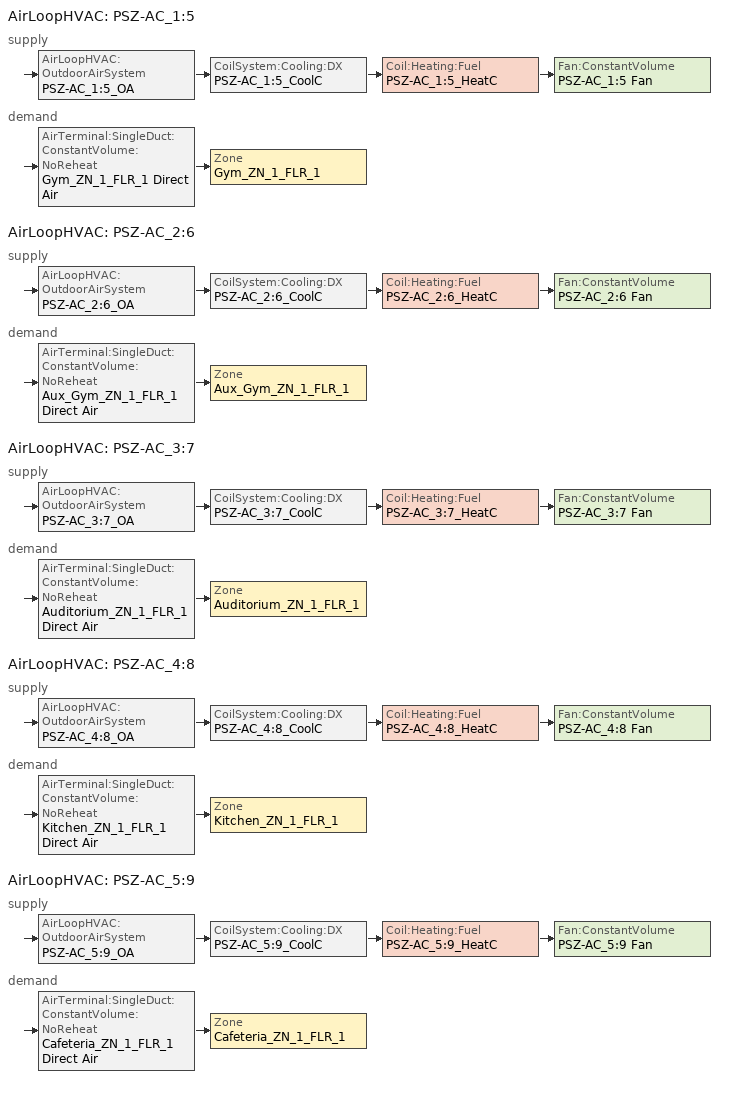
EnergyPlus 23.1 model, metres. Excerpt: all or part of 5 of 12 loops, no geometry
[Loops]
AirLoopHVAC 'PSZ-AC_1:5'
 supply: AirLoopHVAC:OutdoorAirSystem 'PSZ-AC_1:5_OA' > CoilSystem:Cooling:DX 'PSZ-AC_1:5_CoolC' > Coil:Heating:Fuel 'PSZ-AC_1:5_HeatC' > Fan:ConstantVolume 'PSZ-AC_1:5 Fan'
 demand: AirTerminal:SingleDuct:ConstantVolume:NoReheat 'Gym_ZN_1_FLR_1 Direct Air' > Zone 'Gym_ZN_1_FLR_1'
AirLoopHVAC 'PSZ-AC_2:6'
 supply: AirLoopHVAC:OutdoorAirSystem 'PSZ-AC_2:6_OA' > CoilSystem:Cooling:DX 'PSZ-AC_2:6_CoolC' > Coil:Heating:Fuel 'PSZ-AC_2:6_HeatC' > Fan:ConstantVolume 'PSZ-AC_2:6 Fan'
 demand: AirTerminal:SingleDuct:ConstantVolume:NoReheat 'Aux_Gym_ZN_1_FLR_1 Direct Air' > Zone 'Aux_Gym_ZN_1_FLR_1'
AirLoopHVAC 'PSZ-AC_3:7'
 supply: AirLoopHVAC:OutdoorAirSystem 'PSZ-AC_3:7_OA' > CoilSystem:Cooling:DX 'PSZ-AC_3:7_CoolC' > Coil:Heating:Fuel 'PSZ-AC_3:7_HeatC' > Fan:ConstantVolume 'PSZ-AC_3:7 Fan'
 demand: AirTerminal:SingleDuct:ConstantVolume:NoReheat 'Auditorium_ZN_1_FLR_1 Direct Air' > Zone 'Auditorium_ZN_1_FLR_1'
AirLoopHVAC 'PSZ-AC_4:8'
 supply: AirLoopHVAC:OutdoorAirSystem 'PSZ-AC_4:8_OA' > CoilSystem:Cooling:DX 'PSZ-AC_4:8_CoolC' > Coil:Heating:Fuel 'PSZ-AC_4:8_HeatC' > Fan:ConstantVolume 'PSZ-AC_4:8 Fan'
 demand: AirTerminal:SingleDuct:ConstantVolume:NoReheat 'Kitchen_ZN_1_FLR_1 Direct Air' > Zone 'Kitchen_ZN_1_FLR_1'
AirLoopHVAC 'PSZ-AC_5:9'
 supply: AirLoopHVAC:OutdoorAirSystem 'PSZ-AC_5:9_OA' > CoilSystem:Cooling:DX 'PSZ-AC_5:9_CoolC' > Coil:Heating:Fuel 'PSZ-AC_5:9_HeatC' > Fan:ConstantVolume 'PSZ-AC_5:9 Fan'
 demand: AirTerminal:SingleDuct:ConstantVolume:NoReheat 'Cafeteria_ZN_1_FLR_1 Direct Air' > Zone 'Cafeteria_ZN_1_FLR_1'
[AirLoopHVAC] Design supply air flow rate=Autosize
PSZ-AC_1:5; PSZ-AC_2:6; PSZ-AC_3:7; PSZ-AC_4:8; PSZ-AC_5:9
[AirTerminal:SingleDuct:ConstantVolume:NoReheat] Availability schedule=ALWAYS_ON; Maximum air flow rate=Autosize
Auditorium_ZN_1_FLR_1 Direct Air; Aux_Gym_ZN_1_FLR_1 Direct Air; Cafeteria_ZN_1_FLR_1 Direct Air; Gym_ZN_1_FLR_1 Direct Air; Kitchen_ZN_1_FLR_1 Direct Air
[Coil:Cooling:DX:TwoSpeed] Availability schedule=ALWAYS_ON
Name | Energy input ratio function of flow fraction curve | Energy input ratio function of temperature curve | High speed gross rated cooling cop | High speed gross rated total cooling capacity | High speed rated air flow rate | High speed rated sensible heat ratio | Low speed energy input ratio function of temperature curve | Low speed gross rated cooling cop | Low speed gross rated sensible heat ratio | Low speed gross rated total cooling capacity | Low speed rated air flow rate | Low speed total cooling capacity function of temperature curve | Part load fraction correlation curve | Total cooling capacity function of flow fraction curve | Total cooling capacity function of temperature curve
PSZ-AC_1:5_CoolC DXCoil | PSZ-AC_1:5_CoolCLennoxStandard10Ton_TGA120S2B_EIRFFF | PSZ-AC_1:5_CoolCLennoxStandard10Ton_TGA120S2B_EIRFT | 3.39929 | 80460.59 | 4.86062 | 0.79866 | PSZ-AC_1:5_CoolCLennoxStandard10Ton_TGA120S2B_EIRFT | 3.39929 | 0.79866 | 40230.3 | 3.24041 | PSZ-AC_1:5_CoolCLennoxStandard10Ton_TGA120S2B_CapFT | PSZ-AC_1:5_CoolCLennoxStandard10Ton_TGA120S2B_PLR | PSZ-AC_1:5_CoolCLennoxStandard10Ton_TGA120S2B_CapFF | PSZ-AC_1:5_CoolCLennoxStandard10Ton_TGA120S2B_CapFT
PSZ-AC_2:6_CoolC DXCoil | PSZ-AC_2:6_CoolCLennoxStandard10Ton_TGA120S2B_EIRFFF | PSZ-AC_2:6_CoolCLennoxStandard10Ton_TGA120S2B_EIRFT | 3.39929 | 84425.96 | 5.10017 | 0.79866 | PSZ-AC_2:6_CoolCLennoxStandard10Ton_TGA120S2B_EIRFT | 3.39929 | 0.79866 | 42212.98 | 3.40011 | PSZ-AC_2:6_CoolCLennoxStandard10Ton_TGA120S2B_CapFT | PSZ-AC_2:6_CoolCLennoxStandard10Ton_TGA120S2B_PLR | PSZ-AC_2:6_CoolCLennoxStandard10Ton_TGA120S2B_CapFF | PSZ-AC_2:6_CoolCLennoxStandard10Ton_TGA120S2B_CapFT
PSZ-AC_3:7_CoolC DXCoil | PSZ-AC_3:7_CoolCLennoxStandard10Ton_TGA120S2B_EIRFFF | PSZ-AC_3:7_CoolCLennoxStandard10Ton_TGA120S2B_EIRFT | 3.39929 | 82066.13 | 4.85481 | 0.79103 | PSZ-AC_3:7_CoolCLennoxStandard10Ton_TGA120S2B_EIRFT | 3.39929 | 0.79103 | 41033.1 | 3.23654 | PSZ-AC_3:7_CoolCLennoxStandard10Ton_TGA120S2B_CapFT | PSZ-AC_3:7_CoolCLennoxStandard10Ton_TGA120S2B_PLR | PSZ-AC_3:7_CoolCLennoxStandard10Ton_TGA120S2B_CapFF | PSZ-AC_3:7_CoolCLennoxStandard10Ton_TGA120S2B_CapFT
PSZ-AC_4:8_CoolC DXCoil | PSZ-AC_4:8_CoolCLennoxStandard10Ton_TGA120S2B_EIRFFF | PSZ-AC_4:8_CoolCLennoxStandard10Ton_TGA120S2B_EIRFT | 3.73224 | 41303.99 | 2.48125 | 0.7966 | PSZ-AC_4:8_CoolCLennoxStandard10Ton_TGA120S2B_EIRFT | 3.73224 | 0.7966 | 20652 | 1.65417 | PSZ-AC_4:8_CoolCLennoxStandard10Ton_TGA120S2B_CapFT | PSZ-AC_4:8_CoolCLennoxStandard10Ton_TGA120S2B_PLR | PSZ-AC_4:8_CoolCLennoxStandard10Ton_TGA120S2B_CapFF | PSZ-AC_4:8_CoolCLennoxStandard10Ton_TGA120S2B_CapFT
PSZ-AC_5:9_CoolC DXCoil | PSZ-AC_5:9_CoolCLennoxStandard10Ton_TGA120S2B_EIRFFF | PSZ-AC_5:9_CoolCLennoxStandard10Ton_TGA120S2B_EIRFT | 3.73224 | 49830.54 | 2.94784 | 0.79103 | PSZ-AC_5:9_CoolCLennoxStandard10Ton_TGA120S2B_EIRFT | 3.73224 | 0.79103 | 24915.27 | 1.96523 | PSZ-AC_5:9_CoolCLennoxStandard10Ton_TGA120S2B_CapFT | PSZ-AC_5:9_CoolCLennoxStandard10Ton_TGA120S2B_PLR | PSZ-AC_5:9_CoolCLennoxStandard10Ton_TGA120S2B_CapFF | PSZ-AC_5:9_CoolCLennoxStandard10Ton_TGA120S2B_CapFT
[Coil:Heating:Fuel] Availability schedule=ALWAYS_ON; Burner efficiency=0.8; Fuel type=NaturalGas; Nominal capacity=Autosize
PSZ-AC_1:5_HeatC; PSZ-AC_2:6_HeatC; PSZ-AC_3:7_HeatC; PSZ-AC_4:8_HeatC; PSZ-AC_5:9_HeatC
[CoilSystem:Cooling:DX] Availability schedule=ALWAYS_ON
Name | Cooling coil
PSZ-AC_1:5_CoolC | PSZ-AC_1:5_CoolC DXCoil
PSZ-AC_2:6_CoolC | PSZ-AC_2:6_CoolC DXCoil
PSZ-AC_3:7_CoolC | PSZ-AC_3:7_CoolC DXCoil
PSZ-AC_4:8_CoolC | PSZ-AC_4:8_CoolC DXCoil
PSZ-AC_5:9_CoolC | PSZ-AC_5:9_CoolC DXCoil
[Controller:MechanicalVentilation] Availability schedule=MinOA_MotorizedDamper_Sched; Demand controlled ventilation=Yes; System outdoor air method=ZoneSum
Name | Zone or zonelist name 1 | Design specification outdoor air object name 1 | Design specification zone air distribution object name 1
Auditorium VentControl | Auditorium_ZN_1_FLR_1 | CM DSOA Auditorium_ZN_1_FLR_1 | CM DSZAD Auditorium_ZN_1_FLR_1
Aux Gym Vent Control | Aux_Gym_ZN_1_FLR_1 | CM DSOA Aux_Gym_ZN_1_FLR_1 | CM DSZAD Aux_Gym_ZN_1_FLR_1
Cafeteria Vent Control | Cafeteria_ZN_1_FLR_1 | CM DSOA Cafeteria_ZN_1_FLR_1 | CM DSZAD Cafeteria_ZN_1_FLR_1
[Controller:OutdoorAir] Economizer control action type=ModulateFlow; Economizer control type=DifferentialDryBulb; Lockout type=NoLockout; Maximum outdoor air flow rate=Autosize; Minimum limit type=FixedMinimum
Name | Maximum fraction of outdoor air schedule | Minimum outdoor air flow rate | Minimum outdoor air schedule | Mechanical ventilation controller
PSZ-AC_1:5_OA_Controller | PSZ1_5_Timestep_Econ_Eff_SCH | Autosize | MinOA_MotorizedDamper_Sched
PSZ-AC_2:6_OA_Controller | PSZ2_6_Timestep_Econ_Eff_SCH | 0 | MinOA_MotorizedDamper_Sched | Aux Gym Vent Control
PSZ-AC_3:7_OA_Controller | PSZ3_7_Timestep_Econ_Eff_SCH | 0 | MinOA_MotorizedDamper_Sched | Auditorium VentControl
PSZ-AC_4:8_OA_Controller | PSZ4_8_Timestep_Econ_Eff_SCH | Autosize | Kitchen_Exhaust_SCH
PSZ-AC_5:9_OA_Controller | PSZ5_9_Timestep_Econ_Eff_SCH | 0 | MinOA_MotorizedDamper_Sched | Cafeteria Vent Control
[DesignSpecification:OutdoorAir]
Name | Outdoor air flow per person | Outdoor air flow per zone floor area | Outdoor air method | Outdoor air flow per zone
CM DSOA Auditorium_ZN_1_FLR_1 | 0.0023596 | 0.000304781 | Sum
CM DSOA Aux_Gym_ZN_1_FLR_1 | 0 | 0.00152391 | Sum
CM DSOA Cafeteria_ZN_1_FLR_1 | 0.0035394 | 0.000914343 | Sum
SZ DSOA Auditorium_ZN_1_FLR_1 |  | 0.00411454 | Flow/Area
SZ DSOA Aux_Gym_ZN_1_FLR_1; SZ DSOA Gym_ZN_1_FLR_1 |  | 0.00152391 | Flow/Area
SZ DSOA Cafeteria_ZN_1_FLR_1 |  | 0.0047241 | Flow/Area
SZ DSOA Kitchen_ZN_1_FLR_1 |  | 0.00117818 | Maximum | 0.25438
[DesignSpecification:ZoneAirDistribution] Zone air distribution effectiveness in cooling mode=1; Zone air distribution effectiveness in heating mode=1
CM DSZAD Auditorium_ZN_1_FLR_1; CM DSZAD Aux_Gym_ZN_1_FLR_1; CM DSZAD Cafeteria_ZN_1_FLR_1
[EnergyManagementSystem:Actuator] Actuated component control type=Fan Pressure Rise; Actuated component type=Fan
Name | Actuated component unique
PSZ1_5_Fan_Pressure | PSZ-AC_1:5 fan
PSZ2_6_Fan_Pressure | PSZ-AC_2:6 fan
PSZ3_7_Fan_Pressure | PSZ-AC_3:7 fan
PSZ4_8_Fan_Pressure | PSZ-AC_4:8 fan
PSZ5_9_Fan_Pressure | PSZ-AC_5:9 fan
[EnergyManagementSystem:InternalVariable]
Name | Internal data index key | Internal data type
AUDITORIUM_ZN_1_FLR_1_Area | AUDITORIUM_ZN_1_FLR_1 | Zone Floor Area
AUX_GYM_ZN_1_FLR_1_Area | AUX_GYM_ZN_1_FLR_1 | Zone Floor Area
Cafeteria_ZN_1_FLR_1_Area | Cafeteria_ZN_1_FLR_1 | Zone Floor Area
Gym_ZN_1_FLR_1_Area | Gym_ZN_1_FLR_1 | Zone Floor Area
Kitchen_ZN_1_FLR_1_Area | Kitchen_ZN_1_FLR_1 | Zone Floor Area
PSZ1_5_DesignFlowMass | PSZ-AC_1:5_OA_CONTROLLER | Outdoor Air Controller Maximum Mass Flow Rate
PSZ1_5_Fan_DesignPressure | PSZ-AC_1:5 fan | Fan Nominal Pressure Rise
PSZ1_5_OADesignMass | PSZ-AC_1:5_OA_CONTROLLER | Outdoor Air Controller Minimum Mass Flow Rate
PSZ2_6_DesignFlowMass | PSZ-AC_2:6_OA_CONTROLLER | Outdoor Air Controller Maximum Mass Flow Rate
PSZ2_6_Fan_DesignPressure | PSZ-AC_2:6 fan | Fan Nominal Pressure Rise
PSZ2_6_OADesignMass | PSZ-AC_2:6_OA_CONTROLLER | Outdoor Air Controller Minimum Mass Flow Rate
PSZ3_7_DesignFlowMass | PSZ-AC_3:7_OA_CONTROLLER | Outdoor Air Controller Maximum Mass Flow Rate
PSZ3_7_Fan_DesignPressure | PSZ-AC_3:7 fan | Fan Nominal Pressure Rise
PSZ3_7_OADesignMass | PSZ-AC_3:7_OA_CONTROLLER | Outdoor Air Controller Minimum Mass Flow Rate
PSZ4_8_DesignFlowMass | PSZ-AC_4:8_OA_CONTROLLER | Outdoor Air Controller Maximum Mass Flow Rate
PSZ4_8_Fan_DesignPressure | PSZ-AC_4:8 fan | Fan Nominal Pressure Rise
PSZ4_8_OADesignMass | PSZ-AC_4:8_OA_CONTROLLER | Outdoor Air Controller Minimum Mass Flow Rate
PSZ5_9_DesignFlowMass | PSZ-AC_5:9_OA_CONTROLLER | Outdoor Air Controller Maximum Mass Flow Rate
PSZ5_9_Fan_DesignPressure | PSZ-AC_5:9 fan | Fan Nominal Pressure Rise
PSZ5_9_OADesignMass | PSZ-AC_5:9_OA_CONTROLLER | Outdoor Air Controller Minimum Mass Flow Rate
[EnergyManagementSystem:Program]
PSZ4_8_Fan_Control: IF PSZ4_8_Number_of_Stages == 1; Return; ENDIF; IF PSZ4_8_HeatingRTF > 0; SET PSZ4_8_Heating = PSZ4_8_HeatingRTF; SET PSZ4_8_Ven = 1 - PSZ4_8_HeatingRTF; SET PSZ4_8_Eco = 0; SET PSZ4_8_Stage1 = 0; SET PSZ4_8_Stage2 = 0; ELSE; SET PSZ4_8_Heating = 0; SET PSZ4_8_EcoSpeed = PSZ4_8_VenSpeed; IF PSZ4_8_SpeedRatio == 0; IF PSZ4_8_RTF > 0; SET PSZ4_8_Stage1 = PSZ4_8_RTF; SET PSZ4_8_Stage2 = 0; SET PSZ4_8_Ven = 1-PSZ4_8_RTF; SET PSZ4_8_Eco = 0; IF PSZ4_8_OAFlowMass > (PSZ4_8_OADesignMass * PSZ4_8_OASch); SET PSZ4_8_Stage1Speed = 1.0; ENDIF; ELSE; SET PSZ4_8_Stage1 = 0; SET PSZ4_8_Stage2 = 0; IF PSZ4_8_OAFlowMass > (PSZ4_8_OADesignMass * PSZ4_8_OASch); SET PSZ4_8_Eco = 1.0; SET PSZ4_8_Ven = 0; SET PSZ4_8_Exp_DAT = PSZ4_8_DAT_Rqd - (1-PSZ4_8_VenSpeed) * KITCHEN_ZN_1_FLR_1_Temp; SET PSZ4_8_Exp_DAT = PSZ4_8_Exp_DAT/PSZ4_8_VenSpeed; IF OAT_F > PSZ4_8_Exp_DAT; SET PSZ4_8_EcoSpeed = PSZ4_8_Stage2Speed; ENDIF; ELSE; SET PSZ4_8_Eco = 0; SET PSZ4_8_Ven = 1.0; ENDIF; ENDIF; ELSE; SET PSZ4_8_Stage1 = 1- PSZ4_8_SpeedRatio; SET PSZ4_8_Stage2 = PSZ4_8_SpeedRatio; SET PSZ4_8_Ven = 0; SET PSZ4_8_Eco = 0; IF PSZ4_8_OAFlowMass > (PSZ4_8_OADesignMass * PSZ4_8_OASch); SET PSZ4_8_Stage1Speed = 1.0; ENDIF; ENDIF; ENDIF; SET PSZ4_8_FPR = PSZ4_8_Ven * (PSZ4_8_VenSpeed ^ PSZ4_8_FanPwrExponent); SET PSZ4_8_FPR = PSZ4_8_FPR + PSZ4_8_Eco * (PSZ4_8_EcoSpeed ^ PSZ4_8_FanPwrExponent); SET PSZ4_8_FPR_1 = PSZ4_8_Stage1 * (PSZ4_8_Stage1Speed ^ PSZ4_8_FanPwrExponent); SET PSZ4_8_FPR = PSZ4_8_FPR + PSZ4_8_FPR_1; SET PSZ4_8_FPR_2 = PSZ4_8_Stage2 * (PSZ4_8_Stage2Speed ^ PSZ4_8_FanPwrExponent); SET PSZ4_8_FPR = PSZ4_8_FPR + PSZ4_8_FPR_2; SET PSZ4_8_FPR_3 = PSZ4_8_Heating * (PSZ4_8_HeatSpeed ^ PSZ4_8_FanPwrExponent); SET PSZ4_8_FanPwrRatio = PSZ4_8_FPR +  PSZ4_8_FPR_3; SET PSZ4_8_Fan_Pressure = PSZ4_8_Fan_DesignPressure * PSZ4_8_FanPwrRatio
PSZ5_9_Economizer_CTRL_Prog: SET PSZ5_9_Timestep_Econ_Eff = 0.7; SET PSZ5_9_MaxE = 0.7; SET PSZ5_9_DAT_Rqd = (PSZ5_9_DAT_Rqd*1.8) +32; SET OAT_F = (OAT_F*1.8) +32; SET OAwb_F = (OAwb_F*1.8) +32; IF PSZ5_9_OAFlowMass > (PSZ5_9_OADesignMass * PSZ5_9_OASch); SET PSZ5_9_Econo_Active = 1; ELSE; SET PSZ5_9_Econo_Active = 0; ENDIF; SET PSZ5_9_dT_Needed = 75 - PSZ5_9_DAT_Rqd; SET PSZ5_9_Cool_Des_dT = ((98*0.15) + (75*(1-0.15))) - 55; SET PSZ5_9_Cool_Load = PSZ5_9_dT_Needed/ PSZ5_9_Cool_Des_dT; IF PSZ5_9_Cool_Load > 1; SET PSZ5_9_Cool_Load = 1; ELSEIF PSZ5_9_Cool_Load < 0; SET PSZ5_9_Cool_Load = 0; ENDIF; IF PSZ5_9_Econo_Active == 1; SET PSZ5_9_Stage = PSZ5_9_Number_of_Stages; IF PSZ5_9_Stage == 2; IF PSZ5_9_Cool_Load < 0.6; SET PSZ5_9_Timestep_Econ_Eff = PSZ5_9_MaxE; ELSE; SET PSZ5_9_ECO_Eff = 0-2.18919863612305; SET PSZ5_9_ECO_Eff = PSZ5_9_ECO_Eff + (0-0.674461284910428 * PSZ5_9_Cool_Load); SET PSZ5_9_ECO_Eff = PSZ5_9_ECO_Eff + (0.000459106275872404 * (OAT_F^2)); SET PSZ5_9_ECO_Eff = PSZ5_9_ECO_Eff + (0-0.00000484778537945252 * (OAT_F^3)); SET PSZ5_9_ECO_Eff = PSZ5_9_ECO_Eff + (0.182915713033586 * OAwb_F); SET PSZ5_9_ECO_Eff = PSZ5_9_ECO_Eff + (0-0.00382838660261133 * (OAwb_F^2)); SET PSZ5_9_ECO_Eff = PSZ5_9_ECO_Eff + (0.0000255567460240583 * (OAwb_F^3)); SET PSZ5_9_Timestep_Econ_Eff = PSZ5_9_ECO_Eff; ENDIF; ELSE; SET PSZ5_9_ECO_Eff = 2.36337942464462; SET PSZ5_9_ECO_Eff = PSZ5_9_ECO_Eff + (0-0.409939515512619 * PSZ5_9_Cool_Load); SET PSZ5_9_ECO_Eff = PSZ5_9_ECO_Eff + (0-0.0565205596792225 * OAwb_F); SET PSZ5_9_ECO_Eff = PSZ5_9_ECO_Eff + (0-0.0000632612294169389 * (OAT_F^2)); SET PSZ5_9_Timestep_Econ_Eff = PSZ5_9_ECO_Eff + (0.000571724868775081 * (OAwb_F^2)); ENDIF; IF PSZ5_9_Timestep_Econ_Eff > PSZ5_9_MaxE; SET PSZ5_9_Timestep_Econ_Eff = PSZ5_9_MaxE; ELSEIF PSZ5_9_Timestep_Econ_Eff < (PSZ5_9_OADesignMass * PSZ5_9_OASch); SET PSZ5_9_Timestep_Econ_Eff = (PSZ5_9_OADesignMass * PSZ5_9_OASch); ENDIF; ENDIF
PSZ5_9_Fan_Control: IF PSZ5_9_Number_of_Stages == 1; Return; ENDIF; IF PSZ5_9_HeatingRTF > 0; SET PSZ5_9_Heating = PSZ5_9_HeatingRTF; SET PSZ5_9_Ven = 1 - PSZ5_9_HeatingRTF; SET PSZ5_9_Eco = 0; SET PSZ5_9_Stage1 = 0; SET PSZ5_9_Stage2 = 0; ELSE; SET PSZ5_9_Heating = 0; SET PSZ5_9_EcoSpeed = PSZ5_9_VenSpeed; IF PSZ5_9_SpeedRatio == 0; IF PSZ5_9_RTF > 0; SET PSZ5_9_Stage1 = PSZ5_9_RTF; SET PSZ5_9_Stage2 = 0; SET PSZ5_9_Ven = 1-PSZ5_9_RTF; SET PSZ5_9_Eco = 0; IF PSZ5_9_OAFlowMass > (PSZ5_9_OADesignMass * PSZ5_9_OASch); SET PSZ5_9_Stage1Speed = 1.0; ENDIF; ELSE; SET PSZ5_9_Stage1 = 0; SET PSZ5_9_Stage2 = 0; IF PSZ5_9_OAFlowMass > (PSZ5_9_OADesignMass * PSZ5_9_OASch); SET PSZ5_9_Eco = 1.0; SET PSZ5_9_Ven = 0; SET PSZ5_9_Exp_DAT = PSZ5_9_DAT_Rqd - (1-PSZ5_9_VenSpeed) * CAFETERIA_ZN_1_FLR_1_Temp; SET PSZ5_9_Exp_DAT = PSZ5_9_Exp_DAT/PSZ5_9_VenSpeed; IF OAT_F > PSZ5_9_Exp_DAT; SET PSZ5_9_EcoSpeed = PSZ5_9_Stage2Speed; ENDIF; ELSE; SET PSZ5_9_Eco = 0; SET PSZ5_9_Ven = 1.0; ENDIF; ENDIF; ELSE; SET PSZ5_9_Stage1 = 1- PSZ5_9_SpeedRatio; SET PSZ5_9_Stage2 = PSZ5_9_SpeedRatio; SET PSZ5_9_Ven = 0; SET PSZ5_9_Eco = 0; IF PSZ5_9_OAFlowMass > (PSZ5_9_OADesignMass * PSZ5_9_OASch); SET PSZ5_9_Stage1Speed = 1.0; ENDIF; ENDIF; ENDIF; SET PSZ5_9_FPR = PSZ5_9_Ven * (PSZ5_9_VenSpeed ^ PSZ5_9_FanPwrExponent); SET PSZ5_9_FPR = PSZ5_9_FPR + PSZ5_9_Eco * (PSZ5_9_EcoSpeed ^ PSZ5_9_FanPwrExponent); SET PSZ5_9_FPR_1 = PSZ5_9_Stage1 * (PSZ5_9_Stage1Speed ^ PSZ5_9_FanPwrExponent); SET PSZ5_9_FPR = PSZ5_9_FPR + PSZ5_9_FPR_1; SET PSZ5_9_FPR_2 = PSZ5_9_Stage2 * (PSZ5_9_Stage2Speed ^ PSZ5_9_FanPwrExponent); SET PSZ5_9_FPR = PSZ5_9_FPR + PSZ5_9_FPR_2; SET PSZ5_9_FPR_3 = PSZ5_9_Heating * (PSZ5_9_HeatSpeed ^ PSZ5_9_FanPwrExponent); SET PSZ5_9_FanPwrRatio = PSZ5_9_FPR +  PSZ5_9_FPR_3; SET PSZ5_9_Fan_Pressure = PSZ5_9_Fan_DesignPressure * PSZ5_9_FanPwrRatio
SET_AUDITORIUM_ZN_1_FLR_1_Light_EMS_Program: SET AUDITORIUM_ZN_1_FLR_1_LSr_IP=0.093*AUDITORIUM_ZN_1_FLR_1_LSr/AUDITORIUM_ZN_1_FLR_1_Area; IF (AUDITORIUM_ZN_1_FLR_1_OSr <= 0) && (AUDITORIUM_ZN_1_FLR_1_LSr_IP >= 0.02); SET AUDITORIUM_ZN_1_FLR_1_LAr = 0.02*AUDITORIUM_ZN_1_FLR_1_Area/0.09290304; ELSE; SET AUDITORIUM_ZN_1_FLR_1_LAr = NULL; ENDIF
SET_AUX_GYM_ZN_1_FLR_1_Light_EMS_Program: SET AUX_GYM_ZN_1_FLR_1_LSr_IP=0.093*AUX_GYM_ZN_1_FLR_1_LSr/AUX_GYM_ZN_1_FLR_1_Area; IF (AUX_GYM_ZN_1_FLR_1_OSr <= 0) && (AUX_GYM_ZN_1_FLR_1_LSr_IP >= 0.02); SET AUX_GYM_ZN_1_FLR_1_LAr = 0.02*AUX_GYM_ZN_1_FLR_1_Area/0.09290304; ELSE; SET AUX_GYM_ZN_1_FLR_1_LAr = NULL; ENDIF
SET_BATHROOMS_ZN_1_FLR_1_Light_EMS_Program: SET BATHROOMS_ZN_1_FLR_1_LSr_IP=0.093*BATHROOMS_ZN_1_FLR_1_LSr/BATHROOMS_ZN_1_FLR_1_Area; IF (BATHROOMS_ZN_1_FLR_1_OSr <= 0) && (BATHROOMS_ZN_1_FLR_1_LSr_IP >= 0.02); SET BATHROOMS_ZN_1_FLR_1_LAr = 0.02*BATHROOMS_ZN_1_FLR_1_Area/0.09290304; ELSE; SET BATHROOMS_ZN_1_FLR_1_LAr = NULL; ENDIF
SET_BATHROOMS_ZN_1_FLR_2_Light_EMS_Program: SET BATHROOMS_ZN_1_FLR_2_LSr_IP=0.093*BATHROOMS_ZN_1_FLR_2_LSr/BATHROOMS_ZN_1_FLR_2_Area; IF (BATHROOMS_ZN_1_FLR_2_OSr <= 0) && (BATHROOMS_ZN_1_FLR_2_LSr_IP >= 0.02); SET BATHROOMS_ZN_1_FLR_2_LAr = 0.02*BATHROOMS_ZN_1_FLR_2_Area/0.09290304; ELSE; SET BATHROOMS_ZN_1_FLR_2_LAr = NULL; ENDIF
SET_Cafeteria_ZN_1_FLR_1_Light_EMS_Program: SET Cafeteria_ZN_1_FLR_1_LSr_IP=0.093*Cafeteria_ZN_1_FLR_1_LSr/Cafeteria_ZN_1_FLR_1_Area; IF (Cafeteria_ZN_1_FLR_1_OSr <= 0) && (Cafeteria_ZN_1_FLR_1_LSr_IP >= 0.02); SET Cafeteria_ZN_1_FLR_1_LAr = 0.02*Cafeteria_ZN_1_FLR_1_Area/0.09290304; ELSE; SET Cafeteria_ZN_1_FLR_1_LAr = NULL; ENDIF
SET_Gym_ZN_1_FLR_1_Light_EMS_Program: SET Gym_ZN_1_FLR_1_LSr_IP=0.093*Gym_ZN_1_FLR_1_LSr/Gym_ZN_1_FLR_1_Area; IF (Gym_ZN_1_FLR_1_OSr <= 0) && (Gym_ZN_1_FLR_1_LSr_IP >= 0.02); SET Gym_ZN_1_FLR_1_LAr = 0.02*Gym_ZN_1_FLR_1_Area/0.09290304; ELSE; SET Gym_ZN_1_FLR_1_LAr = NULL; ENDIF
SET_Kitchen_ZN_1_FLR_1_Light_EMS_Program: SET Kitchen_ZN_1_FLR_1_LSr_IP=0.093*Kitchen_ZN_1_FLR_1_LSr/Kitchen_ZN_1_FLR_1_Area; IF (Kitchen_ZN_1_FLR_1_OSr <= 0) && (Kitchen_ZN_1_FLR_1_LSr_IP >= 0.02); SET Kitchen_ZN_1_FLR_1_LAr = 0.02*Kitchen_ZN_1_FLR_1_Area/0.09290304; ELSE; SET Kitchen_ZN_1_FLR_1_LAr = NULL; ENDIF
SET_LMC_ZN_1_FLR_2_Light_EMS_Program: SET LMC_ZN_1_FLR_2_LSr_IP=0.093*LMC_ZN_1_FLR_2_LSr/LMC_ZN_1_FLR_2_Area; IF (LMC_ZN_1_FLR_2_OSr <= 0) && (LMC_ZN_1_FLR_2_LSr_IP >= 0.02); SET LMC_ZN_1_FLR_2_LAr = 0.02*LMC_ZN_1_FLR_2_Area/0.09290304; ELSE; SET LMC_ZN_1_FLR_2_LAr = NULL; ENDIF
SET_Lobby_ZN_1_FLR_1_Light_EMS_Program: SET Lobby_ZN_1_FLR_1_LSr_IP=0.093*Lobby_ZN_1_FLR_1_LSr/Lobby_ZN_1_FLR_1_Area; IF (Lobby_ZN_1_FLR_1_OSr <= 0) && (Lobby_ZN_1_FLR_1_LSr_IP >= 0.02); SET Lobby_ZN_1_FLR_1_LAr = 0.02*Lobby_ZN_1_FLR_1_Area/0.09290304; ELSE; SET Lobby_ZN_1_FLR_1_LAr = NULL; ENDIF
SET_Lobby_ZN_1_FLR_2_Light_EMS_Program: SET Lobby_ZN_1_FLR_2_LSr_IP=0.093*Lobby_ZN_1_FLR_2_LSr/Lobby_ZN_1_FLR_2_Area; IF (Lobby_ZN_1_FLR_2_OSr <= 0) && (Lobby_ZN_1_FLR_2_LSr_IP >= 0.02); SET Lobby_ZN_1_FLR_2_LAr = 0.02*Lobby_ZN_1_FLR_2_Area/0.09290304; ELSE; SET Lobby_ZN_1_FLR_2_LAr = NULL; ENDIF
SET_Main_Corridor_ZN_1_FLR_1_Light_EMS_Program: SET Main_Corridor_ZN_1_FLR_1_LSr_IP=0.093*Main_Corridor_ZN_1_FLR_1_LSr/Main_Corridor_ZN_1_FLR_1_Area; IF (Main_Corridor_ZN_1_FLR_1_OSr <= 0) && (Main_Corridor_ZN_1_FLR_1_LSr_IP >= 0.02); SET Main_Corridor_ZN_1_FLR_1_LAr = 0.02*Main_Corridor_ZN_1_FLR_1_Area/0.09290304; ELSE; SET Main_Corridor_ZN_1_FLR_1_LAr = NULL; ENDIF
SET_Main_Corridor_ZN_1_FLR_2_Light_EMS_Program: SET Main_Corridor_ZN_1_FLR_2_LSr_IP=0.093*Main_Corridor_ZN_1_FLR_2_LSr/Main_Corridor_ZN_1_FLR_2_Area; IF (Main_Corridor_ZN_1_FLR_2_OSr <= 0) && (Main_Corridor_ZN_1_FLR_2_LSr_IP >= 0.02); SET Main_Corridor_ZN_1_FLR_2_LAr = 0.02*Main_Corridor_ZN_1_FLR_2_Area/0.09290304; ELSE; SET Main_Corridor_ZN_1_FLR_2_LAr = NULL; ENDIF
SET_Mech_ZN_1_FLR_1_Light_EMS_Program: SET Mech_ZN_1_FLR_1_LSr_IP=0.093*Mech_ZN_1_FLR_1_LSr/Mech_ZN_1_FLR_1_Area; IF (Mech_ZN_1_FLR_1_OSr <= 0) && (Mech_ZN_1_FLR_1_LSr_IP >= 0.02); SET Mech_ZN_1_FLR_1_LAr = 0.02*Mech_ZN_1_FLR_1_Area/0.09290304; ELSE; SET Mech_ZN_1_FLR_1_LAr = NULL; ENDIF
[EnergyManagementSystem:Sensor]
Name | Output variable or output meter index key | Output variable or output meter
AUDITORIUM_ZN_1_FLR_1_LSr | AUDITORIUM_ZN_1_FLR_1 | Zone Lights Electricity Rate
AUDITORIUM_ZN_1_FLR_1_OSr | AUDITORIUM_ZN_1_FLR_1 | People Occupant Count
AUDITORIUM_ZN_1_FLR_1_Temp | AUDITORIUM_ZN_1_FLR_1 Air Node | System Node Temperature
AUX_GYM_ZN_1_FLR_1_LSr | AUX_GYM_ZN_1_FLR_1 | Zone Lights Electricity Rate
AUX_GYM_ZN_1_FLR_1_OSr | AUX_GYM_ZN_1_FLR_1 | People Occupant Count
AUX_GYM_ZN_1_FLR_1_Temp | AUX_GYM_ZN_1_FLR_1 Air Node | System Node Temperature
CAFETERIA_ZN_1_FLR_1_Temp | CAFETERIA_ZN_1_FLR_1 Air Node | System Node Temperature
Cafeteria_ZN_1_FLR_1_LSr | Cafeteria_ZN_1_FLR_1 | Zone Lights Electricity Rate
Cafeteria_ZN_1_FLR_1_OSr | Cafeteria_ZN_1_FLR_1 | People Occupant Count
GYM_ZN_1_FLR_1_Temp | GYM_ZN_1_FLR_1 Air Node | System Node Temperature
Gym_ZN_1_FLR_1_LSr | Gym_ZN_1_FLR_1 | Zone Lights Electricity Rate
Gym_ZN_1_FLR_1_OSr | Gym_ZN_1_FLR_1 | People Occupant Count
KITCHEN_ZN_1_FLR_1_Temp | KITCHEN_ZN_1_FLR_1 Air Node | System Node Temperature
Kitchen_ZN_1_FLR_1_LSr | Kitchen_ZN_1_FLR_1 | Zone Lights Electricity Rate
Kitchen_ZN_1_FLR_1_OSr | Kitchen_ZN_1_FLR_1 | People Occupant Count
PSZ1_5_Econo_Status | PSZ-AC_1:5 | Air System Outdoor Air Economizer Status
PSZ1_5_HeatingRTF | PSZ-AC_1:5_HeatC | Heating Coil Runtime Fraction
PSZ1_5_OAFlowMass | PSZ-AC_1:5_OAInlet Node | System Node Mass Flow Rate
PSZ1_5_RTF | PSZ-AC_1:5_CoolC DXCoil | Cooling Coil Runtime Fraction
PSZ1_5_SpeedRatio | PSZ-AC_1:5_CoolC | Coil System Compressor Speed Ratio
PSZ2_6_Econo_Status | PSZ-AC_2:6 | Air System Outdoor Air Economizer Status
PSZ2_6_HeatingRTF | PSZ-AC_2:6_HeatC | Heating Coil Runtime Fraction
PSZ2_6_OAFlowMass | PSZ-AC_2:6_OAInlet Node | System Node Mass Flow Rate
PSZ2_6_RTF | PSZ-AC_2:6_CoolC DXCoil | Cooling Coil Runtime Fraction
PSZ2_6_SpeedRatio | PSZ-AC_2:6_CoolC | Coil System Compressor Speed Ratio
PSZ3_7_Econo_Status | PSZ-AC_3:7 | Air System Outdoor Air Economizer Status
PSZ3_7_HeatingRTF | PSZ-AC_3:7_HeatC | Heating Coil Runtime Fraction
PSZ3_7_OAFlowMass | PSZ-AC_3:7_OAInlet Node | System Node Mass Flow Rate
PSZ3_7_RTF | PSZ-AC_3:7_CoolC DXCoil | Cooling Coil Runtime Fraction
PSZ3_7_SpeedRatio | PSZ-AC_3:7_CoolC | Coil System Compressor Speed Ratio
PSZ4_8_Econo_Status | PSZ-AC_4:8 | Air System Outdoor Air Economizer Status
PSZ4_8_HeatingRTF | PSZ-AC_4:8_HeatC | Heating Coil Runtime Fraction
PSZ4_8_OAFlowMass | PSZ-AC_4:8_OAInlet Node | System Node Mass Flow Rate
PSZ4_8_RTF | PSZ-AC_4:8_CoolC DXCoil | Cooling Coil Runtime Fraction
PSZ4_8_SpeedRatio | PSZ-AC_4:8_CoolC | Coil System Compressor Speed Ratio
PSZ5_9_Econo_Status | PSZ-AC_5:9 | Air System Outdoor Air Economizer Status
PSZ5_9_HeatingRTF | PSZ-AC_5:9_HeatC | Heating Coil Runtime Fraction
PSZ5_9_OAFlowMass | PSZ-AC_5:9_OAInlet Node | System Node Mass Flow Rate
PSZ5_9_RTF | PSZ-AC_5:9_CoolC DXCoil | Cooling Coil Runtime Fraction
PSZ5_9_SpeedRatio | PSZ-AC_5:9_CoolC | Coil System Compressor Speed Ratio
[Fan:ConstantVolume] Availability schedule=HVACOperationSchd; End use subcategory=Fan Energy; Maximum flow rate=Autosize; Motor in airstream fraction=1
Name | Fan total efficiency | Motor efficiency | Pressure rise
PSZ-AC_1:5 Fan; PSZ-AC_2:6 Fan; PSZ-AC_3:7 Fan | 0.6006 | 0.924 | 1018.41
PSZ-AC_4:8 Fan; PSZ-AC_5:9 Fan | 0.58175 | 0.895 | 622.5
[Fan:ZoneExhaust] Availability schedule=Kitchen_Exhaust_SCH; End use subcategory=Zone Exhaust Fans
Name | Fan total efficiency | Maximum flow rate | Pressure rise | Balanced exhaust fraction schedule
GYM_ZN_1_FLR_1 dummy Exhaust Fan | 1 | 2.29414 | 1e-07
Kitchen_ZN_1_FLR_1 Exhaust Fan | 0.385 | 2.54852 | 125 | Kitchen_ZN_1_FLR_1 Exhaust Fan Balanced Exhaust Fraction Schedule
[Refrigeration:Case] Zone=Kitchen_ZN_1_FLR_1; Anti sweat heater control type=None; Availability schedule=ALWAYS_ON; Case anti sweat heater power per unit length=0; Case height=0; Case length=7.32; Case lighting schedule=walkin_occ_lght_sch; Defrost energy correction curve type=None; Fraction of lighting energy to case=1; Humidity at zero anti sweat heater energy=0; Latent case credit curve type=CaseTemperatureMethod; Minimum anti sweat heater power per unit length=0; Rated ambient relative humidity=55; Rated ambient temperature=23.88; Rated total cooling capacity per unit length=734; Standard case lighting power per unit length=33
Name | Case credit fraction schedule | Case defrost drip down schedule | Case defrost power per unit length | Case defrost schedule | Case defrost type | Case operating temperature | Fraction of anti sweat heater energy to case | Latent case credit curve | Operating case fan power per unit length | Rated latent heat ratio | Rated runtime fraction | Refrigerated case restocking schedule | Standard case fan power per unit length | Under case hvac return air fraction
Kitchen_ZN_1_FLR_1_Case:1_WALKINFREEZER | Kitchen_ZN_1_FLR_1_Case:1_WALKINFREEZER_CaseCreditReduxSched | Kitchen_ZN_1_FLR_1_Case:1_WALKINFREEZER_CaseDripDown2aDaySched | 410 | Kitchen_ZN_1_FLR_1_Case:1_WALKINFREEZER_CaseDefrost2aDaySched | Electric | -23 | 0 | Kitchen_ZN_1_FLR_1_Case:1_WALKINFREEZERSingleShelfHorizontal_LatentEnergyMult | 19.5143 | 0.1 | 0.4 | Kitchen_ZN_1_FLR_1_Case:1_WALKINFREEZER_WalkInStockingSched | 19.5143 | 0
Kitchen_ZN_1_FLR_1_Case:2_SELFCONTAINEDDISPLAYCASE |  |  | 0 |  | None | 2 | 0.2 | Kitchen_ZN_1_FLR_1_Case:2_SELFCONTAINEDDISPLAYCASEMultiShelfVertical_LatentEnergyMult | 15.7143 | 0.08 | 0.85 | Kitchen_ZN_1_FLR_1_Case:2_SELFCONTAINEDDISPLAYCASE_CaseStockingSched | 15.7143 | 0.05
[Refrigeration:CaseAndWalkInList]
Name | Case or walkin name 1
RACK1CaseList | Kitchen_ZN_1_FLR_1_Case:1_WALKINFREEZER
RACK2CaseList | Kitchen_ZN_1_FLR_1_Case:2_SELFCONTAINEDDISPLAYCASE
[SetpointManager:MixedAir] Control variable=Temperature
Name | Setpoint node or nodelist
PSZ-AC_1:5_CoolC SAT Manager | PSZ-AC_1:5_CoolC-PSZ-AC_1:5_HeatCNode
PSZ-AC_1:5_HeatC MixedAir Manager | PSZ-AC_1:5_HeatC-PSZ-AC_1:5 FanNode
PSZ-AC_1:5_OAMixed Air Temp Manager | PSZ-AC_1:5_OA-PSZ-AC_1:5_CoolCNode
PSZ-AC_2:6_CoolC SAT Manager | PSZ-AC_2:6_CoolC-PSZ-AC_2:6_HeatCNode
PSZ-AC_2:6_HeatC MixedAir Manager | PSZ-AC_2:6_HeatC-PSZ-AC_2:6 FanNode
PSZ-AC_2:6_OAMixed Air Temp Manager | PSZ-AC_2:6_OA-PSZ-AC_2:6_CoolCNode
PSZ-AC_3:7_CoolC SAT Manager | PSZ-AC_3:7_CoolC-PSZ-AC_3:7_HeatCNode
PSZ-AC_3:7_HeatC MixedAir Manager | PSZ-AC_3:7_HeatC-PSZ-AC_3:7 FanNode
PSZ-AC_3:7_OAMixed Air Temp Manager | PSZ-AC_3:7_OA-PSZ-AC_3:7_CoolCNode
PSZ-AC_4:8_CoolC SAT Manager | PSZ-AC_4:8_CoolC-PSZ-AC_4:8_HeatCNode
PSZ-AC_4:8_HeatC MixedAir Manager | PSZ-AC_4:8_HeatC-PSZ-AC_4:8 FanNode
PSZ-AC_4:8_OAMixed Air Temp Manager | PSZ-AC_4:8_OA-PSZ-AC_4:8_CoolCNode
PSZ-AC_5:9_CoolC SAT Manager | PSZ-AC_5:9_CoolC-PSZ-AC_5:9_HeatCNode
PSZ-AC_5:9_HeatC MixedAir Manager | PSZ-AC_5:9_HeatC-PSZ-AC_5:9 FanNode
PSZ-AC_5:9_OAMixed Air Temp Manager | PSZ-AC_5:9_OA-PSZ-AC_5:9_CoolCNode
[SetpointManager:SingleZone:Reheat] Control variable=Temperature; Maximum supply air temperature=50; Minimum supply air temperature=10
Name | Control zone | Setpoint node or nodelist
SupAirTemp MngrAuditorium_ZN_1_FLR_1 | Auditorium_ZN_1_FLR_1 | PSZ-AC_3:7 Supply Equipment Outlet Node
SupAirTemp MngrAux_Gym_ZN_1_FLR_1 | Aux_Gym_ZN_1_FLR_1 | PSZ-AC_2:6 Supply Equipment Outlet Node
SupAirTemp MngrCafeteria_ZN_1_FLR_1 | Cafeteria_ZN_1_FLR_1 | PSZ-AC_5:9 Supply Equipment Outlet Node
SupAirTemp MngrGym_ZN_1_FLR_1 | Gym_ZN_1_FLR_1 | PSZ-AC_1:5 Supply Equipment Outlet Node
SupAirTemp MngrKitchen_ZN_1_FLR_1 | Kitchen_ZN_1_FLR_1 | PSZ-AC_4:8 Supply Equipment Outlet Node
[Sizing:System] 100 outdoor air in cooling=No; 100 outdoor air in heating=No; Central cooling capacity control method=OnOff; Central cooling design supply air humidity ratio=0.007; Central cooling design supply air temperature=12.8; Central heating design supply air humidity ratio=0.008; Central heating design supply air temperature=40; Central heating maximum system air flow ratio=1; Cooling design capacity=Autosize; Cooling design capacity method=CoolingDesignCapacity; Cooling supply air flow rate=0; Cooling supply air flow rate method=DesignDay; Design outdoor air flow rate=Autosize; Heating design capacity=Autosize; Heating design capacity method=HeatingDesignCapacity; Heating supply air flow rate=0; Heating supply air flow rate method=DesignDay; Precool design humidity ratio=0.008; Precool design temperature=12.8; Preheat design humidity ratio=0.008; Preheat design temperature=7; System outdoor air method=ZoneSum; Type of load to size on=Sensible; Type of zone sum to use=Coincident; Zone maximum outdoor air fraction=1
PSZ-AC_1:5; PSZ-AC_2:6; PSZ-AC_3:7; PSZ-AC_4:8; PSZ-AC_5:9
[Sizing:Zone] Account for dedicated outdoor air system=No; Cooling design air flow rate=0; Cooling minimum air flow fraction=0; Dedicated outdoor air high setpoint temperature for design=Autosize; Dedicated outdoor air low setpoint temperature for design=Autosize; Dedicated outdoor air system control strategy=NeutralSupplyAir; Heating design air flow method=DesignDay; Heating design air flow rate=0; Zone cooling design supply air humidity ratio=0.007; Zone cooling design supply air temperature=12.8; Zone cooling design supply air temperature input method=SupplyAirTemperature; Zone cooling sizing factor=0; Zone heating design supply air humidity ratio=0.008; Zone heating design supply air temperature=40; Zone heating design supply air temperature input method=SupplyAirTemperature; Zone heating sizing factor=0
Name | Cooling design air flow method | Cooling minimum air flow | Design specification outdoor air object
Gym_ZN_1_FLR_1 | DesignDay | 0 | SZ DSOA Gym_ZN_1_FLR_1
Aux_Gym_ZN_1_FLR_1 | DesignDay | 0 | SZ DSOA Aux_Gym_ZN_1_FLR_1
Auditorium_ZN_1_FLR_1 | DesignDay | 0 | SZ DSOA Auditorium_ZN_1_FLR_1
Kitchen_ZN_1_FLR_1 | DesignDayWithLimit | 0.25438 | SZ DSOA Kitchen_ZN_1_FLR_1
Cafeteria_ZN_1_FLR_1 | DesignDay | 0 | SZ DSOA Cafeteria_ZN_1_FLR_1
[ThermostatSetpoint:DualSetpoint] Cooling setpoint temperature schedule=CLGSETP_SCH_YES_OPTIMUM; Heating setpoint temperature schedule=HTGSETP_SCH_YES_OPTIMUM
Auditorium_ZN_1_FLR_1 DualSPSched; Aux_Gym_ZN_1_FLR_1 DualSPSched; Cafeteria_ZN_1_FLR_1 DualSPSched; Gym_ZN_1_FLR_1 DualSPSched; Kitchen_ZN_1_FLR_1 DualSPSched
[WaterHeater:Mixed]
SHW Booster Water Heater: Ambient temperature indicator=Zone; Ambient temperature zone=KITCHEN_ZN_1_FLR_1; Cold water supply temperature schedule=Booster Water Inlet Temp Schedule; Deadband temperature difference=2; Heater control type=Cycle; Heater fuel type=Electricity; Heater maximum capacity=14000; Heater minimum capacity=0; Heater thermal efficiency=1; Maximum temperature limit=82.2222; Off cycle loss coefficient to ambient temperature=1.59105; Off cycle parasitic fuel type=Electricity; Off cycle parasitic heat fraction to tank=0; On cycle loss coefficient to ambient temperature=1.59105; Peak use flow rate=0.00149607; Setpoint temperature schedule=Booster Water Setpoint Temp Schedule; Tank volume=0.0227125; Use flow rate fraction schedule=BLDG_SWH_SCH
[ZoneControl:Thermostat] Control type schedule=Dual Zone Control Type Sched
Name | Zone or zonelist | Control 1
Auditorium_ZN_1_FLR_1 Thermostat | Auditorium_ZN_1_FLR_1 | Auditorium_ZN_1_FLR_1 DualSPSched
Aux_Gym_ZN_1_FLR_1 Thermostat | Aux_Gym_ZN_1_FLR_1 | Aux_Gym_ZN_1_FLR_1 DualSPSched
Cafeteria_ZN_1_FLR_1 Thermostat | Cafeteria_ZN_1_FLR_1 | Cafeteria_ZN_1_FLR_1 DualSPSched
Gym_ZN_1_FLR_1 Thermostat | Gym_ZN_1_FLR_1 | Gym_ZN_1_FLR_1 DualSPSched
Kitchen_ZN_1_FLR_1 Thermostat | Kitchen_ZN_1_FLR_1 | Kitchen_ZN_1_FLR_1 DualSPSched
[Zone equipment]
Auditorium_ZN_1_FLR_1: Auditorium_ZN_1_FLR_1 Direct Air
Aux_Gym_ZN_1_FLR_1: Aux_Gym_ZN_1_FLR_1 Direct Air
Cafeteria_ZN_1_FLR_1: Cafeteria_ZN_1_FLR_1 Direct Air
Gym_ZN_1_FLR_1: GYM_ZN_1_FLR_1 dummy Exhaust Fan, Gym_ZN_1_FLR_1 Direct Air
Kitchen_ZN_1_FLR_1: Kitchen_ZN_1_FLR_1 Exhaust Fan, Kitchen_ZN_1_FLR_1 Direct Air
[Curve:Biquadratic] Maximum value of x=22; Maximum value of y=46; Minimum value of x=17; Minimum value of y=29
Name | Coefficient1 constant | Coefficient2 x | Coefficient3 x 2 | Coefficient4 y | Coefficient5 y 2 | Coefficient6 x y
PSZ-AC_1:5_CoolCLennoxStandard10Ton_TGA120S2B_CapFT; PSZ-AC_2:6_CoolCLennoxStandard10Ton_TGA120S2B_CapFT; PSZ-AC_3:7_CoolCLennoxStandard10Ton_TGA120S2B_CapFT; PSZ-AC_4:8_CoolCLennoxStandard10Ton_TGA120S2B_CapFT; PSZ-AC_5:9_CoolCLennoxStandard10Ton_TGA120S2B_CapFT | 0.42415 | 0.04426 | -0.00042 | 0.00333 | -8e-05 | -0.00021
PSZ-AC_1:5_CoolCLennoxStandard10Ton_TGA120S2B_EIRFT; PSZ-AC_2:6_CoolCLennoxStandard10Ton_TGA120S2B_EIRFT; PSZ-AC_3:7_CoolCLennoxStandard10Ton_TGA120S2B_EIRFT; PSZ-AC_4:8_CoolCLennoxStandard10Ton_TGA120S2B_EIRFT; PSZ-AC_5:9_CoolCLennoxStandard10Ton_TGA120S2B_EIRFT | 1.23649 | -0.02431 | 0.00057 | -0.01434 | 0.00063 | -0.00038
[Curve:Cubic] Maximum value of x=20; Minimum value of x=-35
Name | Coefficient1 constant | Coefficient2 x | Coefficient3 x 2 | Coefficient4 x 3
Kitchen_ZN_1_FLR_1_Case:1_WALKINFREEZERSingleShelfHorizontal_LatentEnergyMult | 0.0236 | 0.0006 | 0 | 0
Kitchen_ZN_1_FLR_1_Case:2_SELFCONTAINEDDISPLAYCASEMultiShelfVertical_LatentEnergyMult | 0.0265263 | 0.00107803 | 6.02558e-05 | 1.23732e-06
[Curve:Quadratic]
Name | Maximum value of x | Minimum value of x | Coefficient1 constant | Coefficient2 x | Coefficient3 x 2
PSZ-AC_1:5_CoolCLennoxStandard10Ton_TGA120S2B_CapFF; PSZ-AC_2:6_CoolCLennoxStandard10Ton_TGA120S2B_CapFF; PSZ-AC_3:7_CoolCLennoxStandard10Ton_TGA120S2B_CapFF; PSZ-AC_4:8_CoolCLennoxStandard10Ton_TGA120S2B_CapFF; PSZ-AC_5:9_CoolCLennoxStandard10Ton_TGA120S2B_CapFF | 1.13877 | 0.75918 | 0.77136 | 0.34053 | -0.11088
PSZ-AC_1:5_CoolCLennoxStandard10Ton_TGA120S2B_EIRFFF; PSZ-AC_2:6_CoolCLennoxStandard10Ton_TGA120S2B_EIRFFF; PSZ-AC_3:7_CoolCLennoxStandard10Ton_TGA120S2B_EIRFFF; PSZ-AC_4:8_CoolCLennoxStandard10Ton_TGA120S2B_EIRFFF; PSZ-AC_5:9_CoolCLennoxStandard10Ton_TGA120S2B_EIRFFF | 1.13877 | 0.75918 | 1.2055 | -0.32953 | 0.12308
PSZ-AC_1:5_CoolCLennoxStandard10Ton_TGA120S2B_PLR; PSZ-AC_2:6_CoolCLennoxStandard10Ton_TGA120S2B_PLR; PSZ-AC_3:7_CoolCLennoxStandard10Ton_TGA120S2B_PLR; PSZ-AC_4:8_CoolCLennoxStandard10Ton_TGA120S2B_PLR; PSZ-AC_5:9_CoolCLennoxStandard10Ton_TGA120S2B_PLR | 1 | 0 | 0.771 | 0.229 | 0
[Schedule:Compact]
ALWAYS_ON: Through: 12/31, For: AllDays, Until: 24:00, 1
BLDG_SWH_SCH: Through: 6/15, For: SummerDesignDay, Until: 07:00, 0.05, Until: 08:00, 0.1, Until: 09:00, 0.34, Until: 10:00, 0.6, Until: 11:00, 0.63, Until: 12:00, 0.72, Until: 13:00, 0.79, Until: 14:00, 0.83, Until: 15:00, 0.61, Until: 16:00, 0.65, Until: 18:00, 0.1, Until: 19:00, 0.19, Until: 20:00, 0.25, Until: 22:00, 0.22, Until: 23:00, 0.12, Until: 24:00, 0.09, For: Weekdays, Until: 07:00, 0, Until: 08:00, 0, Until: 09:00, 0.34, Until: 10:00, 0.6, Until: 11:00, 0.63, Until: 12:00, 0.72, Until: 13:00, 0.79, Until: 14:00, 0.83, Until: 15:00, 0.61, Until: 16:00, 0.65, Until: 18:00, 0.1, Until: 19:00, 0.19, Until: 20:00, 0.25, Until: 22:00, 0, Until: 23:00, 0, Until: 24:00, 0, For: WinterDesignDay, Until: 09:00, 0.03, Until: 13:00, 0.05, Until: 24:00, 0.03, For: Saturday, Until: 09:00, 0, Until: 13:00, 0, Until: 24:00, 0, For: Sunday Holidays AllOtherDays, Until: 08:00, 0, Until: 14:00, 0, Until: 24:00, 0, Through: 9/15, For: SummerDesignDay, Until: 07:00, 0.05, Until: 18:00, 0.1, Until: 19:00, 0.19, Until: 20:00, 0.25, Until: 22:00, 0.22, Until: 23:00, 0.12, Until: 24:00, 0.09, For: Weekdays, Until: 08:00, 0, Until: 18:00, 0.1, Until: 19:00, 0.19, Until: 20:00, 0.25, Until: 22:00, 0, Until: 23:00, 0, Until: 24:00, 0, For: WinterDesignDay, Until: 09:00, 0.03, Until: 13:00, 0.05, Until: 24:00, 0.03, For: Saturday, Until: 09:00, 0, Until: 13:00, 0, Until: 24:00, 0, For: Sunday Holidays AllOtherDays, Until: 08:00, 0, Until: 14:00, 0, Until: 24:00, 0, Through: 12/31, For: SummerDesignDay, Until: 07:00, 0.05, Until: 08:00, 0.1, Until: 09:00, 0.34, Until: 10:00, 0.6, Until: 11:00, 0.63, Until: 12:00, 0.72, Until: 13:00, 0.79, Until: 14:00, 0.83, Until: 15:00, 0.61, Until: 16:00, 0.65, Until: 18:00, 0.1, Until: 19:00, 0.19, Until: 20:00, 0.25, Until: 22:00, 0.22, Until: 23:00, 0.12, Until: 24:00, 0.09, For: Weekdays, Until: 07:00, 0, Until: 08:00, 0, Until: 09:00, 0.34, Until: 10:00, 0.6, Until: 11:00, 0.63, Until: 12:00, 0.72, Until: 13:00, 0.79, Until: 14:00, 0.83, Until: 15:00, 0.61, Until: 16:00, 0.65, Until: 18:00, 0.1, Until: 19:00, 0.19, Until: 20:00, 0.25, Until: 22:00, 0, Until: 23:00, 0, Until: 24:00, 0, For: WinterDesignDay, Until: 09:00, 0.03, Until: 13:00, 0.05, Until: 24:00, 0.03, For: Saturday, Until: 09:00, 0, Until: 13:00, 0, Until: 24:00, 0, For: Sunday Holidays AllOtherDays, Until: 08:00, 0, Until: 14:00, 0, Until: 24:00, 0
Booster Water Inlet Temp Schedule: THROUGH: 12/31, FOR: AllDays, UNTIL: 24:00, 60
Booster Water Setpoint Temp Schedule: THROUGH: 12/31, FOR: AllDays, UNTIL: 24:00, 82.22
CLGSETP_SCH_YES_OPTIMUM: Through: 12/31, For: SummerDesignDay, Until: 24:00, 24, For: WinterDesignDay, Until: 24:00, 29.44, For: Weekdays, Until: 06:00, 29.44, Until: 07:00, 27.8, Until: 08:00, 25.6, Until: 21:00, 24, Until: 24:00, 29.44, For: WeekEnds Holidays AllOtherDays, Until: 24:00, 29.44
Dual Zone Control Type Sched: Through: 12/31, For: AllDays, Until: 24:00, 4
HTGSETP_SCH_YES_OPTIMUM: Through: 12/31, For: SummerDesignDay, Until: 24:00, 15.6, For: WinterDesignDay, Until: 24:00, 21, For: Weekdays, Until: 06:00, 15.6, Until: 07:00, 17.8, Until: 08:00, 20, Until: 21:00, 21, Until: 24:00, 15.6, For: WeekEnds Holidays AllOtherDays, Until: 24:00, 15.6
HVACOperationSchd: Through: 12/31, For: Weekdays SummerDesignDay WinterDesignDay, Until: 07:00, 0, Until: 21:00, 1, Until: 24:00, 0, For: WeekEnds Holidays AllOtherDays, Until: 24:00, 0
Kitchen_Exhaust_SCH: Through: 6/30, For: Weekdays SummerDesignDay WinterDesignDay, Until: 08:00, 0, Until: 17:00, 1, Until: 24:00, 0, For: WeekEnds Holidays AllOtherDays, Until: 24:00, 0, Through: 9/1, For: Weekdays SummerDesignDay WinterDesignDay, Until: 08:00, 0, Until: 17:00, 1, Until: 21:00, 1, Until: 24:00, 0, For: WeekEnds Holidays AllOtherDays, Until: 24:00, 0, Through: 12/31, For: Weekdays SummerDesignDay WinterDesignDay, Until: 08:00, 0, Until: 16:00, 1, Until: 21:00, 1, Until: 24:00, 0, For: WeekEnds Holidays AllOtherDays, Until: 24:00, 0
Kitchen_ZN_1_FLR_1 Exhaust Fan Balanced Exhaust Fraction Schedule: Through: 6/30, For: Weekdays SummerDesignDay WinterDesignDay, Until: 08:00, 0, Until: 17:00, 0.900185, Until: 24:00, 0, For: WeekEnds Holidays AllOtherDays, Until: 24:00, 0, Through: 9/1, For: Weekdays SummerDesignDay WinterDesignDay, Until: 08:00, 0, Until: 17:00, 0.900185, Until: 21:00, 0.900185, Until: 24:00, 0, For: WeekEnds Holidays AllOtherDays, Until: 24:00, 0, Through: 12/31, For: Weekdays SummerDesignDay WinterDesignDay, Until: 08:00, 0, Until: 16:00, 0.900185, Until: 21:00, 0.900185, Until: 24:00, 0, For: WeekEnds Holidays AllOtherDays, Until: 24:00, 0
Kitchen_ZN_1_FLR_1_Case:1_WALKINFREEZER_CaseCreditReduxSched: Through: 12/31, For:AllDays, Interpolate:No, Until: 7:00, 0.2, Until: 21:00, 0.4, Until: 24:00, 0.2
Kitchen_ZN_1_FLR_1_Case:1_WALKINFREEZER_CaseDefrost2aDaySched: Through: 12/31, For:AllDays, Interpolate:Average, Until: 11:00, 0, Until: 11:20, 1, Until: 23:00, 0, Until: 23:20, 1, Until: 24:00, 0
Kitchen_ZN_1_FLR_1_Case:1_WALKINFREEZER_CaseDripDown2aDaySched: Through: 12/31, For:AllDays, Interpolate:Average, Until: 11:00, 0, Until: 11:30, 1, Until: 23:00, 0, Until: 23:30, 1, Until: 24:00, 0
Kitchen_ZN_1_FLR_1_Case:1_WALKINFREEZER_WalkInStockingSched: Through: 12/31, For: Tuesday Friday, Until: 4:00, 0, Until: 5:00, 725, Until: 6:00, 417, Until: 7:00, 290, Until: 24:00, 0, For: AllOtherDays, Until: 4:00, 0, Until: 5:00, 125, Until: 6:00, 117, Until: 7:00, 90, Until: 19:00, 0, Until: 20:00, 125, Until: 21:00, 117, Until: 22:00, 90, Until: 24:00, 0
Kitchen_ZN_1_FLR_1_Case:2_SELFCONTAINEDDISPLAYCASE_CaseStockingSched: Through: 12/31, For:AllDays, Until: 6:00, 0, Until: 7:00, 50, Until: 9:00, 70, Until: 10:00, 80, Until: 11:00, 70, Until: 13:00, 50, Until: 14:00, 80, Until: 15:00, 90, Until: 16:00, 80, Until: 24:00, 0
MinOA_MotorizedDamper_Sched: Through: 12/31, For: Weekdays SummerDesignDay WinterDesignDay, Until: 08:00, 0, Until: 21:00, 1, Until: 24:00, 0, For: WeekEnds Holidays AllOtherDays, Until: 24:00, 0
walkin_occ_lght_SCH: Through: 6/30, For: Weekdays, Until: 7:00, 0.1773, Until: 21:00, 0.468, Until: 24:00, 0.1773, For: SummerDesignDay, Until: 24:00, 1, For: WinterDesignDay, Until: 24:00, 0, For: WeekEnds Holidays AllOtherDays, Until: 24:00, 0.1773, Through: 9/1, For: Weekdays, Until: 8:00, 0.1773, Until: 20:00, 0.26, Until: 24:00, 0.1773, For: SummerDesignDay, Until: 24:00, 1, For: WinterDesignDay, Until: 24:00, 0, For: WeekEnds Holidays AllOtherDays, Until: 24:00, 0.1773, Through: 12/31, For: Weekdays, Until: 7:00, 0.1773, Until: 21:00, 0.468, Until: 24:00, 0.1773, For: SummerDesignDay, Until: 24:00, 1, For: WinterDesignDay, Until: 24:00, 0, For: WeekEnds Holidays AllOtherDays, Until: 24:00, 0.1773
[Schedule:Constant] Hourly value=0.7
PSZ1_5_Timestep_Econ_Eff_SCH; PSZ2_6_Timestep_Econ_Eff_SCH; PSZ3_7_Timestep_Econ_Eff_SCH; PSZ4_8_Timestep_Econ_Eff_SCH; PSZ5_9_Timestep_Econ_Eff_SCH
